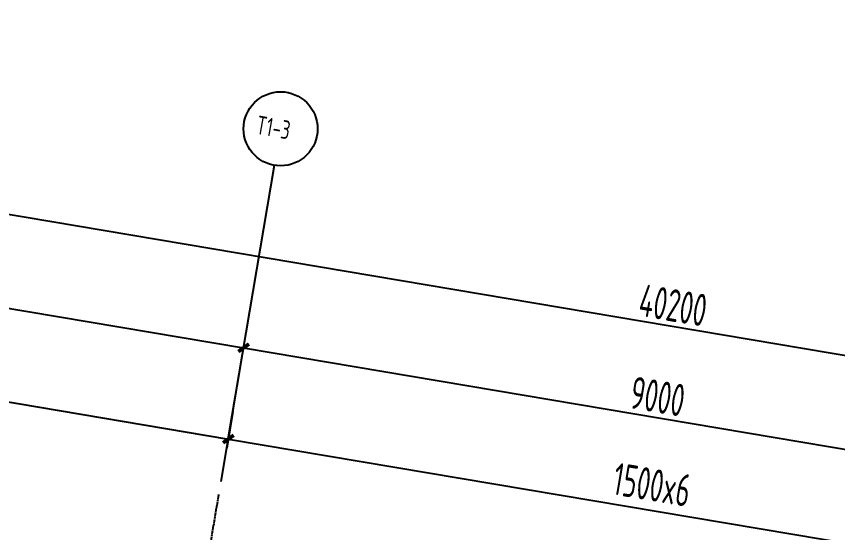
# Model space of a CAD drawing. Extents: x 12199666 to 24617114, y 1197707 to 2548648.
# Drawn here: x 12306329 to 12315204, y 1288927 to 1294505 of the extents above; entities that cross this region are included whole.
import ezdxf
from ezdxf.enums import TextEntityAlignment as Align

# ---------------------------------------------------------------- set-up
doc = ezdxf.new("R2010")
doc.units = 0
doc.header["$LTSCALE"] = 10
doc.header["$MEASUREMENT"] = 0
doc.linetypes.add('TX-GRID-T1$0$TX-GRID-T1$0$DOTE', pattern=[2.42, 2, -0.2, 0.02, -0.2])
for name, color, linetype in [('TX-GRID-T1$0$A-DIMS-100', 1, 'Continuous'), ('TX-GRID-T1$0$TX-GRID-T1$0$DOTE', 1, 'Continuous'), ('TX-GRID-T1$0$TX-GRID-T1$0$G-GRID-DIMS', 3, 'Continuous'), ('TX-GRID-T1$0$TX-GRID-T1$0$G-GRID-IDEN', 7, 'Continuous'), ('TX-GRID-T1$0$TX-GRID-T1$0$PUB_DIM', 3, 'Continuous'), ('TX-PLAN-T1-DI$0$A-DIMS-100', 1, 'Continuous'), ('TX-PLAN-T1-F11$0$A-FIRE', 1, 'Continuous')]:
    doc.layers.add(name, color=color, linetype=linetype)
doc.styles.add('TX-GRID-T1$0$XD2008', font='xd-hzs.shx', dxfattribs={"width": 0.7, "bigfont": 'xd-hztxt.shx'})
doc.styles.add('TX-GRID-T1$0$XD2008_T3', font='xd-hzs.shx', dxfattribs={"width": 0.7, "bigfont": 'xd-hztxt.shx'})
doc.styles.add('TX-PLAN-T1-DI$0$XD2008', font='xd-hzs.shx', dxfattribs={"width": 0.7, "bigfont": 'xd-hztxt.shx'})
doc.dimstyles.new('TX-GRID-T1$0$XD100$0', dxfattribs={"dimscale": 100, "dimtxt": 3.5, "dimasz": 1, "dimexe": 1, "dimexo": 2, "dimgap": 0.5, "dimtad": 1, "dimdec": 0, "dimdsep": 46, "dimtxsty": 'TX-GRID-T1$0$XD2008', "dimblk1": 'TX-GRID-T1$0$_ArchTick', "dimblk2": 'TX-GRID-T1$0$_ArchTick', "dimsah": 1, "dimcen": 2.5, "dimclrt": 4, "dimaunit": 1, "dimadec": 0, "dimazin": 0, "dimtfac": 1, "dimtdec": 0, "dimtix": 1, "dimtmove": 2, "dimatfit": 3, "dimfxl": 0, "dimtolj": 1, "dimtzin": 0, "dimarcsym": 0})
doc.dimstyles.new('TX-PLAN-T1-DI$0$XD100$0', dxfattribs={"dimscale": 100, "dimtxt": 3.5, "dimasz": 1, "dimexe": 1, "dimexo": 2, "dimgap": 0.5, "dimtad": 1, "dimdec": 0, "dimdsep": 46, "dimtxsty": 'TX-PLAN-T1-DI$0$XD2008', "dimblk1": 'TX-PLAN-T1-DI$0$_ArchTick', "dimblk2": 'TX-PLAN-T1-DI$0$_ArchTick', "dimsah": 1, "dimcen": 2.5, "dimclrt": 4, "dimaunit": 1, "dimadec": 0, "dimazin": 0, "dimtfac": 1, "dimtdec": 0, "dimtix": 1, "dimtmove": 2, "dimatfit": 3, "dimfxl": 0, "dimtolj": 1, "dimtzin": 0, "dimarcsym": 0})

# ---------------------------------------------------------------- blocks, each defined once
blk = doc.blocks.new('TX-GRID-T1$0$_ArchTick')
at = {"color": 0, "linetype": 'ByBlock', "const_width": 0.4}
blk.add_lwpolyline([(-0.5, -0.5), (0.5, 0.5)], dxfattribs=at)
blk = doc.blocks.new('*D15')
at = {"layer": 'TX-GRID-T1$0$A-DIMS-100', "color": 0, "lineweight": -2, "transparency": 16777216}
for p, q in [((12299617.5, 1290985.6), (12299877.7, 1292527.9)), ((12299861.1, 1292429.3), (12308784.9, 1290923.7)), ((12308541.4, 1289480.1), (12308801.6, 1291022.3))]:
    blk.add_line(p, q, dxfattribs=at)
at = {"layer": 'TX-GRID-T1$0$A-DIMS-100', "color": 0, "lineweight": -2, "transparency": 16777216, "xscale": 100, "yscale": 100, "zscale": 100}
for p, rotation in [((12299861.1, 1292429.3), 170.4236160352566), ((12308784.9, 1290923.7), 350.4236160352566)]:
    blk.add_blockref('TX-GRID-T1$0$_ArchTick', p, dxfattribs=dict(at, rotation=rotation))
at = {"layer": 'TX-GRID-T1$0$A-DIMS-100', "color": 4, "transparency": 16777216, "insert": (12304360.4, 1291898.4), "char_height": 350, "attachment_point": 5, "rotation": 350.42362, "style": 'TX-GRID-T1$0$XD2008'}
blk.add_mtext('\\A1;9050', dxfattribs=at)
blk = doc.blocks.new('*D16')
at = {"layer": 'TX-GRID-T1$0$A-DIMS-100', "color": 0, "lineweight": -2, "transparency": 16777216}
for p, q in [((12308541.4, 1289480.1), (12308801.6, 1291022.3)), ((12308784.9, 1290923.7), (12317659.5, 1289426.5)), ((12317416, 1287982.8), (12317676.2, 1289525.1))]:
    blk.add_line(p, q, dxfattribs=at)
at = {"layer": 'TX-GRID-T1$0$A-DIMS-100', "color": 0, "lineweight": -2, "transparency": 16777216, "xscale": 100, "yscale": 100, "zscale": 100}
for p, rotation in [((12308784.9, 1290923.7), 170.4236160352541), ((12317659.5, 1289426.5), 350.4236160352542)]:
    blk.add_blockref('TX-GRID-T1$0$_ArchTick', p, dxfattribs=dict(at, rotation=rotation))
at = {"layer": 'TX-GRID-T1$0$A-DIMS-100', "color": 4, "transparency": 16777216, "insert": (12313259.7, 1290396.9), "char_height": 350, "attachment_point": 5, "rotation": 350.42362, "style": 'TX-GRID-T1$0$XD2008'}
blk.add_mtext('\\A1;9000', dxfattribs=at)
blk = doc.blocks.new('*D20')
at = {"layer": 'TX-GRID-T1$0$A-DIMS-100', "color": 0, "lineweight": -2, "transparency": 16777216}
for p, q in [((12293102.9, 1291744), (12293585.3, 1294603.6)), ((12293568.7, 1294505), (12333208.5, 1287817.3)), ((12332742.7, 1285056.3), (12333225.1, 1287915.9))]:
    blk.add_line(p, q, dxfattribs=at)
at = {"layer": 'TX-GRID-T1$0$A-DIMS-100', "color": 0, "lineweight": -2, "transparency": 16777216, "xscale": 100, "yscale": 100, "zscale": 100}
for p, rotation in [((12293568.7, 1294505), 170.4236160352541), ((12333208.5, 1287817.3), 350.4236160352541)]:
    blk.add_blockref('TX-GRID-T1$0$_ArchTick', p, dxfattribs=dict(at, rotation=rotation))
at = {"layer": 'TX-GRID-T1$0$A-DIMS-100', "color": 4, "transparency": 16777216, "insert": (12313426, 1291383), "char_height": 350, "attachment_point": 5, "rotation": 350.42362, "style": 'TX-GRID-T1$0$XD2008'}
blk.add_mtext('\\A1;40200', dxfattribs=at)
blk = doc.blocks.new('TX-PLAN-T1-DI$0$_ArchTick')
at = {"color": 0, "linetype": 'ByBlock', "const_width": 0.4}
blk.add_lwpolyline([(-0.5, -0.5), (0.5, 0.5)], dxfattribs=at)
blk = doc.blocks.new('*D237')
at = {"layer": 'TX-PLAN-T1-DI$0$A-DIMS-100', "color": 0, "lineweight": -2, "transparency": 16777216}
for p, q in [((12299795.2, 1291730.5), (12299728.7, 1291336.1)), ((12299745.3, 1291434.7), (12308619.9, 1289937.4)), ((12308669.8, 1290233.3), (12308603.2, 1289838.8))]:
    blk.add_line(p, q, dxfattribs=at)
at = {"layer": 'TX-PLAN-T1-DI$0$A-DIMS-100', "color": 0, "lineweight": -2, "transparency": 16777216, "xscale": 100, "yscale": 100, "zscale": 100}
for p, rotation in [((12299745.3, 1291434.7), 170.4236100012576), ((12308619.9, 1289937.4), 350.4236100012577)]:
    blk.add_blockref('TX-PLAN-T1-DI$0$_ArchTick', p, dxfattribs=dict(at, rotation=rotation))
at = {"layer": 'TX-PLAN-T1-DI$0$A-DIMS-100', "color": 4, "transparency": 16777216, "insert": (12304312.8, 1290943), "char_height": 350, "attachment_point": 5, "rotation": 350.42361, "style": 'TX-PLAN-T1-DI$0$XD2008'}
blk.add_mtext('\\A1;1500x6', dxfattribs=at)
blk = doc.blocks.new('*D239')
at = {"layer": 'TX-PLAN-T1-DI$0$A-DIMS-100', "color": 0, "lineweight": -2, "transparency": 16777216}
for p, q in [((12308669.8, 1290233.3), (12308603.2, 1289838.8)), ((12308619.9, 1289937.4), (12317494.5, 1288440.2)), ((12317544.4, 1288736), (12317477.8, 1288341.6))]:
    blk.add_line(p, q, dxfattribs=at)
at = {"layer": 'TX-PLAN-T1-DI$0$A-DIMS-100', "color": 0, "lineweight": -2, "transparency": 16777216, "xscale": 100, "yscale": 100, "zscale": 100}
for p, rotation in [((12308619.9, 1289937.4), 170.4236166114807), ((12317494.5, 1288440.2), 350.4236166114807)]:
    blk.add_blockref('TX-PLAN-T1-DI$0$_ArchTick', p, dxfattribs=dict(at, rotation=rotation))
at = {"layer": 'TX-PLAN-T1-DI$0$A-DIMS-100', "color": 4, "transparency": 16777216, "insert": (12313198.9, 1289443.8), "char_height": 350, "attachment_point": 5, "rotation": 350.42362, "style": 'TX-PLAN-T1-DI$0$XD2008'}
blk.add_mtext('\\A1;1500x6', dxfattribs=at)
blk = doc.blocks.new('TX-GRID-T1')
at = {"layer": 'TX-GRID-T1$0$TX-GRID-T1$0$DOTE', "linetype": 'TX-GRID-T1$0$TX-GRID-T1$0$DOTE'}
blk.add_line((12301464.2, 1247532.2), (12308518, 1289341.3), dxfattribs=at)
at = {"layer": 'TX-GRID-T1$0$TX-GRID-T1$0$G-GRID-DIMS'}
blk.add_circle((12309184.2, 1293290.3), 400, dxfattribs=at)
at = {"layer": 'TX-GRID-T1$0$TX-GRID-T1$0$PUB_DIM'}
blk.add_line((12308622.3, 1289959.6), (12309117.7, 1292895.8), dxfattribs=at)
at = {"layer": 'TX-GRID-T1$0$TX-GRID-T1$0$G-GRID-IDEN', "style": 'TX-GRID-T1$0$XD2008_T3', "width": 0.866667}
blk.add_text('T1-3', height=201.03, rotation=350, dxfattribs=at).set_placement((12308909.4, 1293236.7), (12309269.7, 1293173.1), align=Align.FIT)
at = {"layer": 'TX-GRID-T1$0$A-DIMS-100'}
for p1, p2, distance, picture, middle in [((12293069.6, 1291546.8), (12332709.4, 1284859.1), 3000, '*D20', (12313426, 1291383)), ((12299584.2, 1290788.4), (12308508.1, 1289282.9), 1664.1, '*D15', (12304360.4, 1291898.4)), ((12308508.1, 1289282.9), (12317382.7, 1287785.6), 1664.1, '*D16', (12313259.7, 1290396.9))]:
    dim = blk.add_aligned_dim(p1=p1, p2=p2, distance=distance, dimstyle='TX-GRID-T1$0$XD100$0', dxfattribs=at)
    dim.commit()
    dim.dimension.update_dxf_attribs({"geometry": picture, "text_midpoint": middle})
blk = doc.blocks.new('TX-PLAN-T1-DI')
at = {"layer": 'TX-PLAN-T1-DI$0$A-DIMS-100'}
for base, p1, p2, angle, picture, middle in [((12308619.9, 1289937.4), (12299828.5, 1291927.7), (12308703.1, 1290430.5), 350.42361, '*D237', (12304312.8, 1290943)), ((12317494.5, 1288440.2), (12308703.1, 1290430.5), (12317577.6, 1288933.2), 350.42362, '*D239', (12313198.9, 1289443.8))]:
    dim = blk.add_linear_dim(base=base, p1=p1, p2=p2, angle=angle, text='1500x6', dimstyle='TX-PLAN-T1-DI$0$XD100$0', dxfattribs=at)
    dim.commit()
    dim.dimension.update_dxf_attribs({"geometry": picture, "text_midpoint": middle, "dimtype": 129})
blk = doc.blocks.new('TX-PLAN-T1-F11')
at = {"layer": 'TX-PLAN-T1-F11$0$A-FIRE'}
blk.add_blockref('TX-PLAN-T1-DI', (0, 0.1), dxfattribs=at)

msp = doc.modelspace()

# ---------------------------------------------------------------- block references
for name in ['TX-PLAN-T1-F11', 'TX-GRID-T1']:
    msp.add_blockref(name, (0, 0))

doc.saveas('drawing.dxf')
